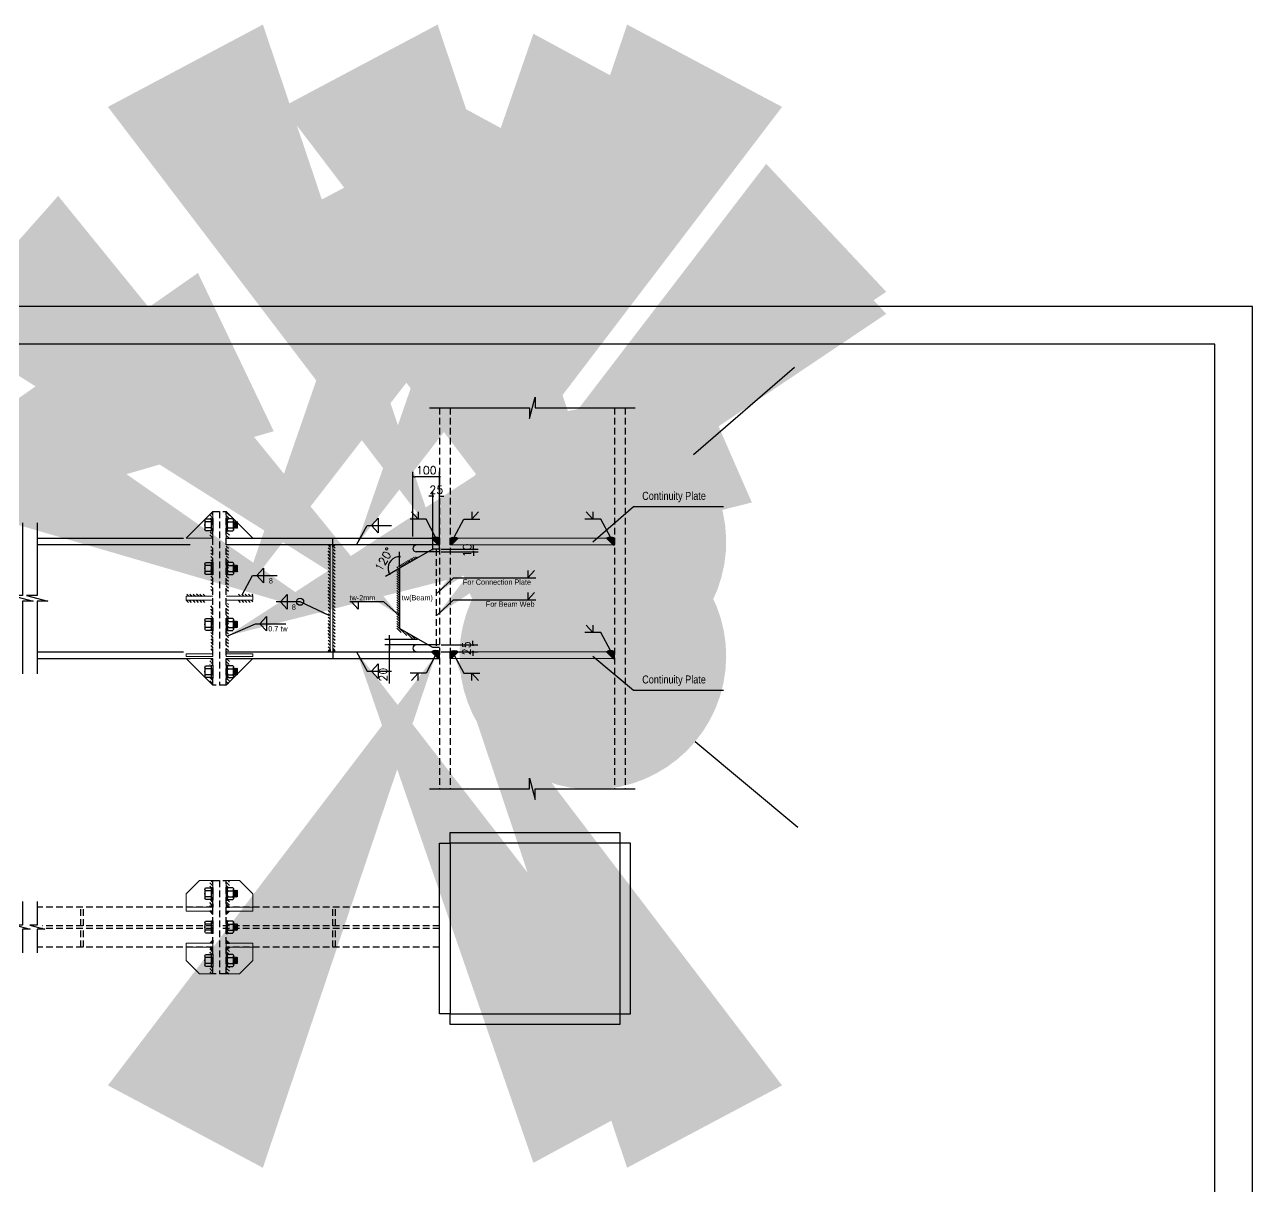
# Model space of a CAD drawing. Header units: inches. Extents: x 1387 to 2676, y -3554 to -2136.
# Drawn here: x 2531.91 to 2577.93, y -3381.03 to -3337.5 of the extents above; entities that cross this region are included whole.
import ezdxf

# ---------------------------------------------------------------- set-up
doc = ezdxf.new("R2010")
doc.units = ezdxf.units.IN
doc.header["$MEASUREMENT"] = 0
doc.linetypes.add('HIDDEN', pattern=[0.375, 0.25, -0.125])
for name, color, linetype in [('1', 1, 'Continuous'), ('3', 3, 'HIDDEN'), ('Beam Detail', 3, 'Continuous'), ('col-new', 3, 'Continuous'), ('D', 1, 'Continuous'), ('DIM', 8, 'Continuous'), ('hidden', 8, 'HIDDEN'), ('Jush', 8, 'Continuous'), ('Layer4', 118, 'Continuous'), ('leader-1', 1, 'Continuous'), ('Pich', 2, 'Continuous'), ('SEC', 1, 'Continuous'), ('TEXT', 3, 'Continuous')]:
    doc.layers.add(name, color=color, linetype=linetype)
for name, color, linetype, lineweight in [('2', 2, 'Continuous', 9), ('plate', 2, 'Continuous', 20), ('plate 3', 3, 'Continuous', 20), ('WALL-INT', 3, 'Continuous', 9)]:
    doc.layers.add(name, color=color, linetype=linetype, lineweight=lineweight)
doc.styles.add('ROMANS', font='ROMANS')
doc.styles.add('ROMANT', font='romant')
doc.styles.add('SA', font='sazeh-1.shx', dxfattribs={"width": 0.85})
doc.dimstyles.new('1-50-2', dxfattribs={"dimtxt": 0.3, "dimasz": 0.08, "dimexe": 0.18, "dimexo": 0.0625, "dimgap": 0.09, "dimtad": 1, "dimdec": 0, "dimlfac": 500, "dimdsep": 46, "dimtxsty": 'ROMANT', "dimblk": 'DOT', "dimcen": 0.09, "dimclrd": 1, "dimclre": 1, "dimclrt": 3, "dimadec": 0, "dimazin": 0, "dimtfac": 1, "dimtdec": 0, "dimtix": 1, "dimtofl": 0, "dimtmove": 2, "dimatfit": 3, "dimldrblk": 'DOT', "dimfxl": 1, "dimtolj": 1, "dimarcsym": 0})
doc.dimstyles.new('Copy of 1-5(100)', dxfattribs={"dimscale": 100, "dimtxt": 2.5, "dimasz": 2.3, "dimexe": 1.5, "dimexo": 3, "dimgap": 1, "dimtad": 1, "dimdec": 0, "dimlfac": 0.05, "dimdsep": 46, "dimtxsty": 'ROMANS', "dimcen": 0, "dimclrd": 1, "dimclre": 1, "dimclrt": 2, "dimadec": 0, "dimazin": 0, "dimtfac": 2, "dimtdec": 0, "dimtmove": 2, "dimatfit": 3, "dimfxl": 1.5, "dimtolj": 1, "dimtzin": 0, "dimarcsym": 0})
doc.dimstyles.new('DIM 1.100(50)', dxfattribs={"dimscale": 50, "dimtxt": 2, "dimasz": 2, "dimexe": 1, "dimexo": 1, "dimgap": 0.5, "dimtad": 1, "dimdec": 0, "dimrnd": 0.5, "dimzin": 12, "dimdsep": 46, "dimtxsty": 'ROMANS', "dimcen": 1.5, "dimclrd": 1, "dimclre": 1, "dimclrt": 2, "dimazin": 0, "dimtm": 1e-09, "dimtfac": 1, "dimtdec": 0, "dimtix": 1, "dimtmove": 0, "dimatfit": 3, "dimldrblk": 'DOT', "dimfxl": 1, "dimtolj": 1, "dimtzin": 0, "dimarcsym": 0})
pattern_1 = [(135, (2445.28006, -4012.35441), (-0.061871843, -0.061871843), [])]
pattern_2 = [(135, (2445.18006, -4012.35441), (-0.061871843, -0.061871843), [])]

# ---------------------------------------------------------------- blocks, each defined once
blk = doc.blocks.new('A$C76203054')
at = {"layer": 'Pich'}
for p, q in [((-22.2, 27.3), (-22.2, 4.8)), ((22.2, 4.8), (-22.2, 4.8)), ((17.7, 4.8), (-17.7, 4.8)), ((-16.6, 29.7), (16.6, 29.7)), ((-11.1, 4.8), (-11.1, 27.3)), ((11.1, 4.8), (11.1, 27.3)), ((22.2, 4.8), (22.2, 27.3))]:
    blk.add_line(p, q, dxfattribs=at)
blk.add_lwpolyline([(-23.9, 4.8), (-23.9, 0), (23.9, 0), (23.9, 4.8)], close=True, dxfattribs=at)
for centre, radius, start, end in [((-16.6, 22.1), 7.64, 43.5225, 136.4775), ((0, 2.7), 27, 65.765, 114.235), ((16.6, 22.1), 7.64, 43.5225, 136.4775)]:
    blk.add_arc(centre, radius, start, end, dxfattribs=at)
blk = doc.blocks.new('A$C7B6903DA')
at = {"layer": 'Pich'}
for p, q in [((-22.2, -24.9), (-22.2, -7.2)), ((16.6, -27.3), (-16.6, -27.3)), ((-12, -29.7), (-10.2, -27.9)), ((12, -27.9), (-12, -29.7)), ((-10.2, -31.5), (-12, -29.7)), ((-12, -33.3), (-10.2, -31.5)), ((12, -31.5), (-12, -33.3)), ((-10.2, -35.1), (-12, -33.3)), ((-12, -36.9), (-10.2, -35.1)), ((12, -35.1), (-12, -36.9)), ((-10.2, -38.7), (-12, -36.9)), ((-12, -40.5), (-10.2, -38.7)), ((12, -38.7), (-12, -40.5)), ((-10.2, -42.3), (-12, -40.5)), ((-11.1, -7.2), (-11.1, -24.9)), ((-10.2, -27.9), (-10.8, -27.3)), ((12, -42.3), (-10.2, -42.3)), ((12, -27.9), (10.2, -29.7)), ((10.2, -29.7), (12, -31.5)), ((12, -31.5), (10.2, -33.3)), ((10.2, -33.3), (12, -35.1)), ((12, -35.1), (10.2, -36.9)), ((10.2, -36.9), (12, -38.7)), ((12, -38.7), (10.2, -40.5)), ((10.2, -40.5), (12, -42.3)), ((11.1, -7.2), (11.1, -24.9)), ((11.4, -27.3), (12, -27.9)), ((22.2, -7.2), (22.2, -24.9))]:
    blk.add_line(p, q, dxfattribs=at)
blk.add_lwpolyline([(-23.9, -4.8), (-23.9, 0), (23.9, 0), (23.9, -4.8)], close=True, dxfattribs=at)
for centre, radius, start, end in [((-16.6, -12.4), 7.64, 43.5225, 136.4775), ((-16.6, -19.7), 7.64, 223.5225, 316.4775), ((0, -31.8), 27, 65.765, 114.235), ((0, -0.3), 27, 245.765, 294.235), ((16.6, -12.4), 7.64, 43.5225, 136.4775), ((16.6, -19.7), 7.64, 223.5225, 316.4775)]:
    blk.add_arc(centre, radius, start, end, dxfattribs=at)
blk = doc.blocks.new('A$C053313D3')
at = {"layer": 'Jush'}
h = blk.add_hatch(color=1, dxfattribs=at)
h.dxf.hatch_style = 1
h.paths.add_polyline_path([(0, 10), (0, 0), (10, 0)])
at = {"layer": 'Jush', "color": 1}
blk.add_lwpolyline([(0, 10), (0, 0), (10, 0), (0, 10)], dxfattribs=at)
blk = doc.blocks.new('q')
at = {"layer": 'col-new'}
for points in [[(195.2095, -6.4548), (195.5445, -6.4548), (195.5445, -6.4148), (194.9095, -6.4148), (194.9095, -6.4548), (195.2095, -6.4548)], [(195.2095, -7.0948), (194.9095, -7.0948), (194.9095, -7.1348), (195.5445, -7.1348), (195.5445, -7.0948), (195.2095, -7.0948)]]:
    blk.add_lwpolyline(points, dxfattribs=at)
for points in [[(194.9095, -6.4548), (194.9095, -7.0948), (194.8695, -7.0948), (194.8695, -6.4548)], [(195.5445, -6.4548), (195.5445, -7.0948), (195.5845, -7.0948), (195.5845, -6.4548)]]:
    blk.add_lwpolyline(points, close=True, dxfattribs=at)
blk = doc.blocks.new('A$C1B9058EF')
at = {"layer": 'Jush'}
h = blk.add_hatch(dxfattribs=at)
h.set_pattern_fill('ANSI31', color=256, scale=20, angle=90)
h.set_pattern_definition([(135, (-2181.915, -64309.0318), (-1.76776695, -1.76776695), [])])
edge = h.paths.add_edge_path()
edge.add_line((0, 0), (-5, 0))
edge.add_line((-5, 0), (-30, 25))
edge.add_arc((-15, -0.8), 29.8, 419.8126, 480.1874, ccw=False)
edge.add_line((0, 25), (0, 0))
blk.add_lwpolyline([(-5, 0), (0, 0), (0, 25, 0.269703), (-30, 25), (-5, 0)], format="xyb", close=True, dxfattribs=at)
blk = doc.blocks.new('_Dot')
at = {"layer": 'DIM', "color": 0, "lineweight": -2}
blk.add_line((-0.5, 0), (-1, 0), dxfattribs=at)
at = {"layer": 'DIM', "color": 0, "const_width": 0.5}
blk.add_lwpolyline([(-0.25, 0, 1), (0.25, 0, 1)], format="xyb", close=True, dxfattribs=at)
blk = doc.blocks.new('DOT')
at = {"layer": 'DIM', "color": 0, "linetype": 'ByBlock'}
blk.add_line((-0.5, 0), (-1, 0), dxfattribs=at)
at = {"layer": 'DIM', "color": 0, "linetype": 'ByBlock', "const_width": 0.5}
blk.add_lwpolyline([(-0.25, 0, 1), (0.25, 0, 1)], format="xyb", close=True, dxfattribs=at)
blk = doc.blocks.new('*D2882')
at = {"layer": 'D', "color": 1, "lineweight": -2, "transparency": 16777216}
for p, q in [((2547.22, -3357.182), (2547.22, -3354.985)), ((2547.47, -3357.182), (2547.47, -3354.985)), ((2547.14, -3355.165), (2547.06, -3355.165)), ((2547.55, -3355.165), (2547.63, -3355.165))]:
    blk.add_line(p, q, dxfattribs=at)
at = {"layer": 'Defpoints', "color": 0, "transparency": 16777216}
for p in [(2547.22, -3355.165), (2547.22, -3357.245), (2547.47, -3357.245)]:
    blk.add_point(p, dxfattribs=at)
at = {"layer": 'D', "color": 1, "lineweight": -2, "transparency": 16777216, "xscale": 0.08, "yscale": 0.08, "zscale": 0.08}
blk.add_blockref('DOT', (2547.22, -3355.165), dxfattribs=at)
at = {"layer": 'D', "color": 1, "lineweight": -2, "transparency": 16777216, "xscale": 0.08, "yscale": 0.08, "zscale": 0.08, "rotation": 180}
blk.add_blockref('DOT', (2547.47, -3355.165), dxfattribs=at)
at = {"layer": 'D', "color": 2, "transparency": 16777216, "insert": (2547.345, -3354.925), "char_height": 0.3, "attachment_point": 5, "style": 'ROMANS'}
blk.add_mtext('\\A1;25', dxfattribs=at)
blk = doc.blocks.new('*D2883')
at = {"layer": 'D', "color": 1, "lineweight": -2, "transparency": 16777216}
for p, q in [((2547.533, -3357.145), (2548.917, -3357.145)), ((2547.533, -3357.245), (2548.917, -3357.245)), ((2548.737, -3357.065), (2548.737, -3356.985)), ((2548.737, -3357.325), (2548.737, -3357.405))]:
    blk.add_line(p, q, dxfattribs=at)
at = {"layer": 'Defpoints', "color": 0, "transparency": 16777216}
for p in [(2547.47, -3357.145), (2547.47, -3357.245), (2548.737, -3357.145)]:
    blk.add_point(p, dxfattribs=at)
at = {"layer": 'D', "color": 1, "lineweight": -2, "transparency": 16777216, "xscale": 0.08, "yscale": 0.08, "zscale": 0.08}
for p, rotation in [((2548.737, -3357.145), 270), ((2548.737, -3357.245), 90)]:
    blk.add_blockref('DOT', p, dxfattribs=dict(at, rotation=rotation))
at = {"layer": 'D', "color": 2, "transparency": 16777216, "insert": (2548.497, -3357.195), "char_height": 0.3, "attachment_point": 5, "rotation": 90, "style": 'ROMANS'}
blk.add_mtext('\\A1;10', dxfattribs=at)
blk = doc.blocks.new('*D2884')
at = {"layer": 'D', "color": 1, "lineweight": -2, "transparency": 16777216}
for p, q in [((2546.47, -3356.68), (2546.47, -3354.256)), ((2547.39, -3354.436), (2546.55, -3354.436)), ((2547.47, -3356.68), (2547.47, -3354.256))]:
    blk.add_line(p, q, dxfattribs=at)
at = {"layer": 'Defpoints', "color": 0, "transparency": 16777216}
for p in [(2546.47, -3354.436), (2546.47, -3356.742), (2547.47, -3356.742)]:
    blk.add_point(p, dxfattribs=at)
at = {"layer": 'D', "color": 1, "lineweight": -2, "transparency": 16777216, "xscale": 0.08, "yscale": 0.08, "zscale": 0.08, "rotation": 180}
blk.add_blockref('DOT', (2546.47, -3354.436), dxfattribs=at)
at = {"layer": 'D', "color": 1, "lineweight": -2, "transparency": 16777216, "xscale": 0.08, "yscale": 0.08, "zscale": 0.08}
blk.add_blockref('DOT', (2547.47, -3354.436), dxfattribs=at)
at = {"layer": 'D', "color": 2, "transparency": 16777216, "insert": (2546.97, -3354.196), "char_height": 0.3, "attachment_point": 5, "style": 'ROMANS'}
blk.add_mtext('\\A1;100', dxfattribs=at)
blk = doc.blocks.new('*D2829')
at = {"layer": 'D', "color": 1, "lineweight": -2, "transparency": 16777216}
for p, q in [((2547.533, -3360.739), (2548.897, -3360.739)), ((2547.533, -3360.992), (2548.897, -3360.992)), ((2548.717, -3360.659), (2548.717, -3360.579)), ((2548.717, -3361.072), (2548.717, -3361.152))]:
    blk.add_line(p, q, dxfattribs=at)
at = {"layer": 'Defpoints', "color": 0, "transparency": 16777216}
for p in [(2547.47, -3360.739), (2547.47, -3360.992), (2548.717, -3360.739)]:
    blk.add_point(p, dxfattribs=at)
at = {"layer": 'D', "color": 1, "lineweight": -2, "transparency": 16777216, "xscale": 0.08, "yscale": 0.08, "zscale": 0.08}
for p, rotation in [((2548.717, -3360.739), 270), ((2548.717, -3360.992), 90)]:
    blk.add_blockref('DOT', p, dxfattribs=dict(at, rotation=rotation))
at = {"layer": 'D', "color": 2, "transparency": 16777216, "insert": (2548.477, -3360.866), "char_height": 0.3, "attachment_point": 5, "rotation": 90, "style": 'ROMANS'}
blk.add_mtext('\\A1;25', dxfattribs=at)
blk = doc.blocks.new('*D2885')
at = {"layer": 'D', "color": 1, "lineweight": -2, "transparency": 16777216}
for p, q in [((2545.97, -3357.804), (2545.97, -3357.252)), ((2545.916, -3357.897), (2545.438, -3358.174))]:
    blk.add_line(p, q, dxfattribs=at)
blk.add_arc((2545.97, -3357.866), 0.435, 100.5617, 199.4383, dxfattribs=at)
at = {"layer": 'Defpoints', "color": 0, "transparency": 16777216}
for p in [(2547.22, -3357.145), (2545.691, -3357.533), (2545.97, -3357.866), (2545.97, -3357.866), (2545.97, -3360.118)]:
    blk.add_point(p, dxfattribs=at)
at = {"layer": 'D', "color": 1, "lineweight": -2, "transparency": 16777216, "xscale": 0.08, "yscale": 0.08, "zscale": 0.08}
for p, rotation in [((2545.97, -3357.432), 5.280837884814719), ((2545.594, -3358.084), 294.7191621153673)]:
    blk.add_blockref('DOT', p, dxfattribs=dict(at, rotation=rotation))
at = {"layer": 'D', "color": 2, "transparency": 16777216, "insert": (2545.386, -3357.529), "char_height": 0.3, "attachment_point": 5, "rotation": 60, "style": 'ROMANS'}
blk.add_mtext('\\A1;120°', dxfattribs=at)
blk = doc.blocks.new('*D2830')
at = {"layer": 'D', "color": 1, "lineweight": -2, "transparency": 16777216}
for p, q in [((2546.638, -3360.539), (2545.413, -3360.539)), ((2545.593, -3360.459), (2545.593, -3360.379)), ((2545.593, -3360.539), (2545.593, -3360.739)), ((2546.638, -3360.739), (2545.413, -3360.739)), ((2545.593, -3362.185), (2545.593, -3360.739)), ((2545.593, -3360.819), (2545.593, -3360.899))]:
    blk.add_line(p, q, dxfattribs=at)
at = {"layer": 'Defpoints', "color": 0, "transparency": 16777216}
for p in [(2546.701, -3360.539), (2545.593, -3360.739), (2546.701, -3360.739)]:
    blk.add_point(p, dxfattribs=at)
at = {"layer": 'D', "color": 1, "lineweight": -2, "transparency": 16777216, "xscale": 0.08, "yscale": 0.08, "zscale": 0.08}
for p, rotation in [((2545.593, -3360.539), 270), ((2545.593, -3360.739), 90)]:
    blk.add_blockref('DOT', p, dxfattribs=dict(at, rotation=rotation))
at = {"layer": 'D', "color": 2, "transparency": 16777216, "insert": (2545.353, -3361.852), "char_height": 0.3, "attachment_point": 5, "rotation": 90, "style": 'ROMANS'}
blk.add_mtext('\\A1;20', dxfattribs=at)

msp = doc.modelspace()

# ---------------------------------------------------------------- hatches: boundary and pattern name
at = {"layer": 'Jush'}
h = msp.add_hatch(dxfattribs=at)
h.set_pattern_fill('ANSI31', color=256, scale=0.7, angle=90)
h.set_pattern_definition(pattern_1)
h.paths.add_polyline_path([(2538.85029607, -3369.56408886), (2538.97029607, -3369.56408886), (2538.97029607, -3369.82057219), (2538.92229607, -3369.82057219), (2538.92229607, -3369.83830839), (2538.85029607, -3369.83830839)])
h.paths.add_polyline_path([(2538.85029607, -3370.2817134), (2538.92229607, -3370.2817134), (2538.92229607, -3370.2994496), (2538.97029607, -3370.2994496), (2538.97029607, -3370.44408886), (2538.85029607, -3370.56408886)])
h = msp.add_hatch(dxfattribs=at)
h.set_pattern_fill('ANSI31', color=256, scale=0.7, angle=90)
h.set_pattern_definition(pattern_2)
h.paths.add_polyline_path([(2539.59029607, -3369.56408886), (2539.47029607, -3369.56408886), (2539.47029607, -3369.82057219), (2539.51829607, -3369.82057219), (2539.51829607, -3369.83830839), (2539.59029607, -3369.83830839)])
h.paths.add_polyline_path([(2539.59029607, -3370.2817134), (2539.51829607, -3370.2817134), (2539.51829607, -3370.2994496), (2539.47029607, -3370.2994496), (2539.47029607, -3370.44408886), (2539.59029607, -3370.56408886)])
h = msp.add_hatch(dxfattribs=at)
h.set_pattern_fill('ANSI31', color=256, scale=0.7, angle=90)
h.set_pattern_definition(pattern_1)
h.paths.add_polyline_path([(2538.85029607, -3373.06408886), (2538.97029607, -3373.06408886), (2538.97029607, -3372.80760552), (2538.92229607, -3372.80760552), (2538.92229607, -3372.78986932), (2538.85029607, -3372.78986932)])
h.paths.add_polyline_path([(2538.85029607, -3372.34646432), (2538.92229607, -3372.34646432), (2538.92229607, -3372.32872812), (2538.97029607, -3372.32872812), (2538.97029607, -3372.18408886), (2538.85029607, -3372.06408886)])
h = msp.add_hatch(dxfattribs=at)
h.set_pattern_fill('ANSI31', color=256, scale=0.7, angle=90)
h.set_pattern_definition(pattern_2)
h.paths.add_polyline_path([(2539.59029607, -3373.06408886), (2539.47029607, -3373.06408886), (2539.47029607, -3372.80760552), (2539.51829607, -3372.80760552), (2539.51829607, -3372.78986932), (2539.59029607, -3372.78986932)])
h.paths.add_polyline_path([(2539.59029607, -3372.34646432), (2539.51829607, -3372.34646432), (2539.51829607, -3372.32872812), (2539.47029607, -3372.32872812), (2539.47029607, -3372.18408886), (2539.59029607, -3372.06408886)])
at = {"layer": 'leader-1', "linetype": 'ByBlock'}
h = msp.add_hatch(dxfattribs=at)
h.set_pattern_fill('ANSI31', color=256, scale=0.7, angle=90)
h.set_pattern_definition([(135, (2435.76075, -3998.58232), (-0.061871843, -0.061871843), [])])
h.paths.add_polyline_path([(2538.85029607, -3355.79200204), (2538.97029607, -3355.79200204), (2538.97029607, -3356.04848537), (2538.92229607, -3356.04848537), (2538.92229607, -3356.06622157), (2538.85029607, -3356.06622157)])
h.paths.add_polyline_path([(2538.85029607, -3356.50962658), (2538.92229607, -3356.50962658), (2538.92229607, -3356.52736278), (2538.97029607, -3356.52736278), (2538.97029607, -3356.74200204), (2538.85029607, -3356.74200204)])
h = msp.add_hatch(dxfattribs=at)
h.set_pattern_fill('ANSI31', color=256, scale=0.7, angle=90)
h.set_pattern_definition([(135, (2435.86075, -3998.58232), (-0.061871843, -0.061871843), [])])
h.paths.add_polyline_path([(2539.59029607, -3355.79200204), (2539.47029607, -3355.79200204), (2539.47029607, -3356.04848537), (2539.51829607, -3356.04848537), (2539.51829607, -3356.06622157), (2539.59029607, -3356.06622157)])
h.paths.add_polyline_path([(2539.59029607, -3356.50962658), (2539.51829607, -3356.50962658), (2539.51829607, -3356.52736278), (2539.47029607, -3356.52736278), (2539.47029607, -3356.74200204), (2539.59029607, -3356.74200204)])
h = msp.add_hatch(dxfattribs=at)
h.set_pattern_fill('ANSI31', color=256, scale=0.7, angle=90)
h.set_pattern_definition([(135, (477.55512, -3549.08729), (-0.0618718434, -0.0618718434), [])])
h.paths.add_polyline_path([(2538.97029607, -3357.03700204), (2538.92529607, -3356.99200204), (2538.89029607, -3356.99200204), (2538.89029607, -3357.94200204), (2538.97029607, -3357.94200204)])
h.paths.add_polyline_path([(2538.97029607, -3357.94200204), (2538.89029607, -3357.94200204), (2538.89029607, -3358.77029954), (2538.89849622, -3358.77029954, -0.205623047), (2538.92229607, -3358.82572516), (2538.92229607, -3358.75256333), (2538.97029607, -3358.75256333)])
h.paths.add_polyline_path([(2538.97029607, -3359.23144074), (2538.92229607, -3359.23144074), (2538.92229607, -3359.15827892, -0.205623047), (2538.89849622, -3359.21370454), (2538.89029607, -3359.21370454), (2538.89029607, -3360.04200204), (2538.97029607, -3360.04200204)])
h.paths.add_polyline_path([(2538.97029607, -3360.04200204), (2538.89029607, -3360.04200204), (2538.89029607, -3360.99200204), (2538.92529607, -3360.99200204), (2538.97029607, -3360.94700204)])
h = msp.add_hatch(dxfattribs=at)
h.set_pattern_fill('ANSI31', color=256, scale=0.7, angle=90)
h.set_pattern_definition([(135, (477.65512, -3549.08729), (-0.0618718434, -0.0618718434), [])])
h.paths.add_polyline_path([(2539.47029607, -3357.03700204), (2539.51529607, -3356.99200204), (2539.55029607, -3356.99200204), (2539.55029607, -3357.94200204), (2539.47029607, -3357.94200204)])
h.paths.add_polyline_path([(2539.47029607, -3357.94200204), (2539.55029607, -3357.94200204), (2539.55029607, -3358.77029954), (2539.54209592, -3358.77029954, 0.205623047), (2539.51829607, -3358.82572516), (2539.51829607, -3358.75256333), (2539.47029607, -3358.75256333)])
h.paths.add_polyline_path([(2539.47029607, -3359.23144074), (2539.51829607, -3359.23144074), (2539.51829607, -3359.15827892, 0.205623047), (2539.54209592, -3359.21370454), (2539.55029607, -3359.21370454), (2539.55029607, -3360.04200204), (2539.47029607, -3360.04200204)])
h.paths.add_polyline_path([(2539.47029607, -3360.04200204), (2539.55029607, -3360.04200204), (2539.55029607, -3360.99200204), (2539.51529607, -3360.99200204), (2539.47029607, -3360.94700204)])
h = msp.add_hatch(dxfattribs=at)
h.set_pattern_fill('ANSI31', color=256, scale=0.7, angle=90)
h.set_pattern_definition([(135, (2428.05019, -4000.03232), (-0.061871843, -0.061871843), [])])
h.paths.add_polyline_path([(2543.47029607, -3356.99200204), (2543.55029607, -3356.99200204), (2543.55029607, -3360.99200204), (2543.47029607, -3360.99200204)])
h.paths.add_polyline_path([(2543.29029607, -3356.99200204), (2543.37029607, -3356.99200204), (2543.37029607, -3360.99200204), (2543.29029607, -3360.99200204)])
h = msp.add_hatch(dxfattribs=at)
h.set_pattern_fill('ANSI31', color=256, scale=0.5, angle=90)
h.set_pattern_definition([(135, (1097.24846, -747.853103), (-0.0441941738, -0.0441941738), [])])
h.paths.add_polyline_path([(2545.87029607, -3360.17548985), (2545.87029607, -3357.80851422), (2546.50068083, -3357.44456141), (2546.70068083, -3357.44456141), (2545.97029607, -3357.86624925), (2545.97029607, -3360.11775483), (2546.70068083, -3360.53944266), (2546.50068083, -3360.53944266)])
h = msp.add_hatch(dxfattribs=at)
h.set_pattern_fill('ANSI31', color=256, scale=0.7, angle=90)
h.set_pattern_definition([(135, (1097.24846, -747.8531), (-0.0618718434, -0.0618718434), [])])
h.paths.add_polyline_path([(2537.97029607, -3358.83700204), (2538.67309592, -3358.83700204), (2538.67309592, -3358.91700204), (2537.97029607, -3358.91700204)])
h.paths.add_polyline_path([(2538.67309592, -3359.14700204), (2537.97029607, -3359.14700204), (2537.97029607, -3359.06700204), (2538.67309592, -3359.06700204)])
h = msp.add_hatch(dxfattribs=at)
h.set_pattern_fill('ANSI31', color=256, scale=0.7, angle=90)
h.set_pattern_definition([(135, (2396.86387, -3999.562), (-0.061871843, -0.061871843), [])])
h.paths.add_polyline_path([(2539.89324459, -3359.14700204), (2539.89324459, -3359.06700204), (2540.47029607, -3359.06700204), (2540.47029607, -3359.14700204)])
h.paths.add_polyline_path([(2539.89324459, -3358.91700204), (2539.89324459, -3358.83700204), (2540.47029607, -3358.83700204), (2540.47029607, -3358.91700204)])
h = msp.add_hatch(dxfattribs=at)
h.set_pattern_fill('ANSI31', color=256, scale=0.7, angle=90)
h.set_pattern_definition([(135, (2435.76075, -3998.48232), (-0.061871843, -0.061871843), [])])
h.paths.add_polyline_path([(2538.85029607, -3362.19200204), (2538.97029607, -3362.19200204), (2538.97029607, -3361.9355187), (2538.92229607, -3361.9355187), (2538.92229607, -3361.9177825), (2538.85029607, -3361.9177825)])
h.paths.add_polyline_path([(2538.85029607, -3361.4743775), (2538.92229607, -3361.4743775), (2538.92229607, -3361.4566413), (2538.97029607, -3361.4566413), (2538.97029607, -3361.24200204), (2538.85029607, -3361.24200204)])
h = msp.add_hatch(dxfattribs=at)
h.set_pattern_fill('ANSI31', color=256, scale=0.7, angle=90)
h.set_pattern_definition([(135, (2435.86075, -3998.48232), (-0.061871843, -0.061871843), [])])
h.paths.add_polyline_path([(2539.59029607, -3362.19200204), (2539.47029607, -3362.19200204), (2539.47029607, -3361.9355187), (2539.51829607, -3361.9355187), (2539.51829607, -3361.9177825), (2539.59029607, -3361.9177825)])
h.paths.add_polyline_path([(2539.59029607, -3361.4743775), (2539.51829607, -3361.4743775), (2539.51829607, -3361.4566413), (2539.47029607, -3361.4566413), (2539.47029607, -3361.24200204), (2539.59029607, -3361.24200204)])

# ---------------------------------------------------------------- linework, layer by layer
at = {"layer": '1'}
msp.add_lwpolyline([(2495.25023678, -3406.10816694), (2576.51858695, -3406.10816694), (2576.51858695, -3349.47517031), (2495.25023678, -3349.47517031)], close=True, dxfattribs=at)
at = {"layer": '2'}
for points in [[(2553.72029607, -3356.74200204), (2548.17029607, -3356.74200204), (2547.92029607, -3356.99200204), (2553.97029607, -3356.99200204)], [(2553.72029607, -3356.74200204), (2553.97029607, -3356.99200204)], [(2553.72029607, -3360.99200204), (2548.17029607, -3360.99200204), (2547.92029607, -3361.24200204), (2553.97029607, -3361.24200204)], [(2553.72029607, -3360.99200204), (2553.97029607, -3361.24200204)]]:
    msp.add_lwpolyline(points, dxfattribs=at)
at = {"layer": '3'}
for p, q in [((2547.47029607, -3351.85156044), (2547.47029607, -3366.13244364)), ((2547.87029607, -3351.85156044), (2547.87029607, -3366.13244364)), ((2554.02029607, -3351.85156044), (2554.02029607, -3366.13244364)), ((2554.42029607, -3351.85156044), (2554.42029607, -3366.13244364)), ((2538.97029607, -3370.56408886), (2532.38911247, -3370.56408886)), ((2547.47029607, -3370.56408886), (2539.47029607, -3370.56408886)), ((2538.97029607, -3372.06408886), (2532.38911247, -3372.06408886)), ((2547.47029607, -3372.06408886), (2539.47029607, -3372.06408886))]:
    msp.add_line(p, q, dxfattribs=at)
at = {"layer": '3', "color": 1}
msp.add_line((2547.3412508, -3357.14456141), (2547.3412508, -3360.83944266), dxfattribs=at)
at = {"layer": '3'}
for points in [[(2539.47029607, -3362.24200204), (2538.97029607, -3362.24200204), (2538.97029607, -3355.74200204), (2539.47029607, -3355.74200204)], [(2539.22029607, -3355.74200204), (2539.22029607, -3362.24200204)], [(2539.47029607, -3362.24200204), (2539.47029607, -3355.74200204)], [(2539.47029607, -3373.06408886), (2538.97029607, -3373.06408886), (2538.97029607, -3369.56408886), (2539.47029607, -3369.56408886)], [(2539.22029607, -3369.56408886), (2539.22029607, -3373.06408886)], [(2539.47029607, -3373.06408886), (2539.47029607, -3369.56408886)]]:
    msp.add_lwpolyline(points, dxfattribs=at)
at = {"layer": 'Beam Detail'}
for p, q in [((2532.38438247, -3356.74200204), (2537.86539982, -3356.74200204)), ((2539.47029607, -3356.74200204), (2547.17029607, -3356.74200204)), ((2543.47029607, -3356.99200204), (2543.47029607, -3356.74200204)), ((2547.17029607, -3356.74200204), (2547.42029607, -3356.99200204)), ((2538.11539982, -3356.99200204), (2532.38438247, -3356.99200204)), ((2547.42029607, -3356.99200204), (2539.47029607, -3356.99200204)), ((2532.38438247, -3360.99200204), (2537.86539982, -3360.99200204)), ((2539.47029607, -3360.99200204), (2547.17029607, -3360.99200204)), ((2543.47029607, -3360.99200204), (2543.47029607, -3361.24200204)), ((2547.42029607, -3361.24200204), (2547.17029607, -3360.99200204)), ((2532.38438247, -3361.24200204), (2538.11539982, -3361.24200204)), ((2539.47029607, -3361.24200204), (2547.42029607, -3361.24200204))]:
    msp.add_line(p, q, dxfattribs=at)
at = {"layer": 'hidden'}
for p, q in [((2534.02029607, -3371.26816682), (2534.02029607, -3370.56816682)), ((2534.12029607, -3371.26816682), (2534.12029607, -3370.56816682)), ((2543.46721079, -3371.2600109), (2543.46721079, -3370.5600109)), ((2543.56721079, -3371.2600109), (2543.56721079, -3370.5600109)), ((2538.97029607, -3371.26408886), (2532.57874892, -3371.26408886)), ((2538.97029607, -3371.36408886), (2532.57874892, -3371.36408886)), ((2534.02029607, -3372.06816682), (2534.02029607, -3371.36816682)), ((2534.12029607, -3372.06816682), (2534.12029607, -3371.36816682)), ((2547.47029607, -3371.26408886), (2539.22029607, -3371.26408886)), ((2547.47029607, -3371.36408886), (2539.22029607, -3371.36408886)), ((2543.46721079, -3372.06408886), (2543.46721079, -3371.36408886)), ((2543.56721079, -3372.06408886), (2543.56721079, -3371.36408886))]:
    msp.add_line(p, q, dxfattribs=at)
at = {"layer": 'Layer4'}
for points in [[(2493.83441186, -3407.52399185), (2577.93441186, -3407.52399185), (2577.93441186, -3348.05934539), (2493.83441186, -3348.05934539)], [(2493.83441186, -3407.52399185), (2577.93441186, -3407.52399185), (2577.93441186, -3348.05934539), (2493.83441186, -3348.05934539)], [(2577.93441186, -3348.05934539), (2493.83441186, -3348.05934539), (2493.83441186, -3407.52399185), (2577.93441186, -3407.52399185)]]:
    msp.add_lwpolyline(points, close=True, dxfattribs=at)
at = {"layer": 'Pich'}
for p, q in [((2547.22029607, -3357.14456141), (2545.97029607, -3357.86624925)), ((2547.47029607, -3357.24456141), (2546.59475234, -3357.24456141)), ((2547.47029607, -3357.14456141), (2547.22029607, -3357.14456141)), ((2545.97029607, -3357.86624925), (2545.97029607, -3360.11775483)), ((2547.22029607, -3360.83944266), (2545.97029607, -3360.11775483)), ((2547.47029607, -3360.73944266), (2546.59475234, -3360.73944266)), ((2547.47029607, -3360.83944266), (2547.22029607, -3360.83944266))]:
    msp.add_line(p, q, dxfattribs=at)
for centre in [(2546.59475234, -3357.12010514), (2546.59475234, -3360.86389893)]:
    msp.add_arc(centre, 0.12445627, 90, 270, dxfattribs=at)
at = {"layer": 'plate'}
for points in [[(2538.97029607, -3355.74200204), (2538.97029607, -3356.74200204), (2537.97029607, -3356.74200204), (2538.97029607, -3355.74200204)], [(2539.47029607, -3355.74200204), (2539.47029607, -3356.74200204), (2540.47029607, -3356.74200204), (2539.47029607, -3355.74200204)], [(2538.97029607, -3358.91700204), (2537.97029607, -3358.91700204), (2537.97029607, -3359.06700204), (2538.97029607, -3359.06700204)], [(2539.47029607, -3358.91700204), (2540.47029607, -3358.91700204), (2540.47029607, -3359.06700204), (2539.47029607, -3359.06700204)], [(2538.97029607, -3362.24200204), (2538.97029607, -3361.24200204), (2537.97029607, -3361.24200204), (2538.97029607, -3362.24200204)], [(2539.47029607, -3362.24200204), (2539.47029607, -3361.24200204), (2540.47029607, -3361.24200204), (2539.47029607, -3362.24200204)], [(2538.97029607, -3369.56408886), (2538.97029607, -3370.56408886), (2537.97029607, -3370.56408886), (2537.97029607, -3370.06408886), (2538.47029607, -3369.56408886), (2538.97029607, -3369.56408886)], [(2539.47029607, -3369.56408886), (2539.47029607, -3370.56408886), (2540.47029607, -3370.56408886), (2540.47029607, -3370.06408886), (2539.97029607, -3369.56408886), (2539.47029607, -3369.56408886)], [(2538.97029607, -3373.06408886), (2538.97029607, -3372.06408886), (2537.97029607, -3372.06408886), (2537.97029607, -3372.56408886), (2538.47029607, -3373.06408886), (2538.97029607, -3373.06408886)], [(2539.47029607, -3373.06408886), (2539.47029607, -3372.06408886), (2540.47029607, -3372.06408886), (2540.47029607, -3372.56408886), (2539.97029607, -3373.06408886), (2539.47029607, -3373.06408886)]]:
    msp.add_lwpolyline(points, dxfattribs=at)
for points in [[(2543.37029607, -3356.99200204), (2543.47029607, -3356.99200204), (2543.47029607, -3360.99200204), (2543.37029607, -3360.99200204)], [(2537.97029607, -3361.06700204), (2538.97029607, -3361.06700204), (2538.97029607, -3361.16700204), (2537.97029607, -3361.16700204)], [(2540.47029607, -3361.06700204), (2539.47029607, -3361.06700204), (2539.47029607, -3361.16700204), (2540.47029607, -3361.16700204)]]:
    msp.add_lwpolyline(points, close=True, dxfattribs=at)
at = {"layer": 'plate 3'}
for points in [[(2537.97029607, -3370.71408886), (2538.97029607, -3370.71408886), (2538.97029607, -3370.56408886), (2537.97029607, -3370.56408886)], [(2540.47029607, -3370.71408886), (2539.47029607, -3370.71408886), (2539.47029607, -3370.56408886), (2540.47029607, -3370.56408886)], [(2537.97029607, -3371.91408886), (2538.97029607, -3371.91408886), (2538.97029607, -3372.06408886), (2537.97029607, -3372.06408886)], [(2540.47029607, -3371.91408886), (2539.47029607, -3371.91408886), (2539.47029607, -3372.06408886), (2540.47029607, -3372.06408886)]]:
    msp.add_lwpolyline(points, close=True, dxfattribs=at)
at = {"layer": 'SEC', "linetype": 'Continuous'}
for points in [[(2547.09290786, -3351.85156044), (2550.84029269, -3351.85156044), (2550.84029269, -3352.24980978), (2551.05029944, -3351.4533111), (2551.05029944, -3351.85156044), (2554.79768428, -3351.85156044)], [(2531.83793764, -3356.16367713), (2531.83793764, -3358.88699866), (2531.4396883, -3358.88699866), (2532.23618698, -3359.09700541), (2531.83793764, -3359.09700541), (2531.83793764, -3361.82032695)], [(2532.38438247, -3356.16367713), (2532.38438247, -3358.88699866), (2531.98613313, -3358.88699866), (2532.78263181, -3359.09700541), (2532.38438247, -3359.09700541), (2532.38438247, -3361.82032695)], [(2547.09290786, -3366.13244364), (2550.84029269, -3366.13244364), (2550.84029269, -3365.7341943), (2551.05029944, -3366.53069298), (2551.05029944, -3366.13244364), (2554.79768428, -3366.13244364)], [(2531.83793764, -3370.35666416), (2531.83793764, -3371.2405865), (2531.5591631, -3371.2405865), (2532.11671218, -3371.38759122), (2531.83793764, -3371.38759122), (2531.83793764, -3372.27151355)], [(2532.38911247, -3370.35666416), (2532.38911247, -3371.2405865), (2532.11033793, -3371.2405865), (2532.667887, -3371.38759122), (2532.38911247, -3371.38759122), (2532.38911247, -3372.27151355)]]:
    msp.add_lwpolyline(points, dxfattribs=at)
at = {"layer": 'TEXT', "color": 2, "ltscale": 100}
for points in [[(2546.65910125, -3355.74633229), (2546.65910125, -3356.02051455), (2546.41039131, -3355.74633229)], [(2548.68149088, -3355.74633229), (2548.68149088, -3356.02051455), (2548.93020082, -3355.74633229)], [(2553.20910125, -3355.74633229), (2553.20910125, -3356.02051455), (2552.96039131, -3355.74633229)], [(2545.16075711, -3355.98837271), (2545.16075711, -3356.53673722), (2544.91204718, -3356.26255496)], [(2545.16075711, -3355.98837271), (2544.91204718, -3356.26255496)], [(2540.87198555, -3357.86081062), (2540.87198555, -3358.40917514), (2540.62327562, -3358.13499288)], [(2540.87198555, -3357.86081062), (2540.62327562, -3358.13499288)], [(2550.77529392, -3357.94763238), (2550.77529392, -3358.22181464), (2551.02400385, -3357.94763238)], [(2541.75346294, -3358.84763238), (2541.75346294, -3359.3959969), (2541.504753, -3359.12181464)], [(2541.75346294, -3358.84763238), (2541.504753, -3359.12181464)], [(2544.4174809, -3359.12181464), (2544.4174809, -3359.3959969), (2544.16877096, -3359.12181464)], [(2550.77529392, -3358.77208522), (2550.77529392, -3359.04626748), (2551.02400385, -3358.77208522)], [(2540.97863189, -3359.66791475), (2540.97863189, -3360.21627927), (2540.72992195, -3359.94209701)], [(2540.97863189, -3359.66791475), (2540.72992195, -3359.94209701)], [(2553.20910125, -3359.99633229), (2553.20910125, -3360.27051455), (2552.96039131, -3359.99633229)], [(2545.16075711, -3361.44726686), (2544.91204718, -3361.72144911)], [(2545.16075711, -3361.44726686), (2545.16075711, -3361.99563137), (2544.91204718, -3361.72144911)], [(2546.65910125, -3362.07594922), (2546.65910125, -3361.80176696), (2546.41039131, -3362.07594922)], [(2548.68149088, -3362.07594922), (2548.68149088, -3361.80176696), (2548.93020082, -3362.07594922)]]:
    msp.add_lwpolyline(points, dxfattribs=at)
msp.add_circle((2542.23941437, -3359.12181464), 0.13286269, dxfattribs=at)

# ---------------------------------------------------------------- block references
at = {"layer": 'Jush', "yscale": 0.01000000000021828, "zscale": 0.01000000000021828}
for p, xscale in [((2547.47029607, -3356.99200204), 0.01000000000021828), ((2547.87029607, -3356.99200204), -0.01000000000021828), ((2554.02029607, -3356.99200204), 0.01000000000021828), ((2547.47029607, -3361.24200204), 0.01000000000021828), ((2547.87029607, -3361.24200204), -0.01000000000021828), ((2554.02029607, -3361.24200204), 0.01000000000021828)]:
    msp.add_blockref('A$C1B9058EF', p, dxfattribs=dict(at, xscale=xscale))
at = {"layer": 'Jush', "color": 1, "rotation": 180}
for p, xscale, yscale, zscale in [((2543.37029607, -3356.99200204), 0.007999999999810825, 0.007999999999810825, 0.007999999999810825), ((2543.47029607, -3356.99200204), -0.007999999999810825, 0.007999999999810825, 0.007999999999810825), ((2538.97029607, -3370.71408886), 0.01200000000062573, 0.01200000000062573, 0.01200000000062573), ((2539.47029607, -3370.71408886), -0.01200000000062573, 0.01199999999994361, 0.012), ((2538.97029607, -3372.06408886), 0.01200000000062573, 0.01200000000062573, 0.01200000000062573), ((2539.47029607, -3372.06408886), -0.01200000000062573, 0.01199999999994361, 0.012)]:
    msp.add_blockref('A$C053313D3', p, dxfattribs=dict(at, xscale=xscale, yscale=yscale, zscale=zscale))
at = {"layer": 'Jush', "color": 1}
for p, xscale, yscale, zscale in [((2543.37029607, -3360.99200204), -0.007999999999810825, 0.007999999999810825, 0.007999999999810825), ((2543.47029607, -3360.99200204), 0.007999999999810825, 0.007999999999810825, 0.007999999999810825), ((2538.97029607, -3370.56408886), -0.01200000000062573, 0.01199999999994361, 0.012), ((2539.47029607, -3370.56408886), 0.01200000000062573, 0.01200000000062573, 0.01200000000062573), ((2538.97029607, -3371.91408886), -0.01200000000062573, 0.01199999999994361, 0.012), ((2539.47029607, -3371.91408886), 0.01200000000062573, 0.01200000000062573, 0.01200000000062573)]:
    msp.add_blockref('A$C053313D3', p, dxfattribs=dict(at, xscale=xscale, yscale=yscale, zscale=zscale))
at = {"layer": 'Pich', "xscale": -0.009999999999990905, "yscale": 0.009999999999990905, "rotation": 90}
for name, p, zscale in [('A$C76203054', (2538.97029607, -3356.24200204), 0.009999999999990905), ('A$C7B6903DA', (2539.47029607, -3356.24200204), 0.009999999999990905), ('A$C76203054', (2538.97029607, -3357.87430529), 0.009999999999990905), ('A$C7B6903DA', (2539.47029607, -3357.87430529), 0.009999999999990905), ('A$C76203054', (2538.97029607, -3359.97007457), 0.009999999999990905), ('A$C7B6903DA', (2539.47029607, -3359.97007457), 0.009999999999990905), ('A$C76203054', (2538.97029607, -3361.74200204), 0.009999999999990905), ('A$C7B6903DA', (2539.47029607, -3361.74200204), 0.009999999999990905), ('A$C76203054', (2538.97029607, -3370.0600109), 0.01), ('A$C7B6903DA', (2539.47029607, -3370.0600109), 0.01), ('A$C76203054', (2538.97029607, -3371.3100109), 0.01), ('A$C7B6903DA', (2539.47029607, -3371.3100109), 0.01), ('A$C76203054', (2538.97029607, -3372.5600109), 0.01), ('A$C7B6903DA', (2539.47029607, -3372.5600109), 0.01)]:
    msp.add_blockref(name, p, dxfattribs=dict(at, zscale=zscale))
at = {"layer": 'WALL-INT', "color": 6, "xscale": -10, "yscale": 10, "zscale": 10}
msp.add_blockref('q', (4503.31528156, -3303.61622124), dxfattribs=at)

# ---------------------------------------------------------------- texts
at = {"layer": 'TEXT', "color": 2, "style": 'SA', "width": 0.85}
for s, height, p in [('Continuity Plate  ', 0.3, (2555.06166422, -3355.30276061)), ('8', 0.2, (2541.06915426, -3358.4345322)), ('For Connection Plate', 0.2, (2548.34095847, -3358.48458408)), ('tw-2mm', 0.2, (2544.09072485, -3359.07009044)), ('tw(Beam)', 0.2, (2546.05325139, -3359.07009044)), ('For Beam Web', 0.2, (2549.19905371, -3359.30903692)), ('8', 0.2, (2541.92925297, -3359.42135396)), ('0.7 tw', 0.2, (2541.04567602, -3360.23050325)), ('Continuity Plate  ', 0.3, (2555.06166422, -3362.18269058))]:
    msp.add_text(s, height=height, dxfattribs=at).set_placement(p)

# ---------------------------------------------------------------- dimensions: what is measured, and where the dimension line sits
at = {"layer": 'D'}
for base, p1, p2, angle, text, picture, middle in [((2546.47029607, -3354.43553209), (2547.47029607, -3356.74200204), (2546.47029607, -3356.74200204), 180, '100', '*D2884', (2546.97029607, -3354.19553209)), ((2547.22029607, -3355.16496745), (2547.47029607, -3357.24456141), (2547.22029607, -3357.24456141), 180, '25', '*D2882', (2547.34529607, -3354.92496745)), ((2548.73711081, -3357.14456141), (2547.47029607, -3357.24456141), (2547.47029607, -3357.14456141), 90, '10', '*D2883', (2548.49711081, -3357.19456141)), ((2548.71744058, -3360.73944266), (2547.47029607, -3360.99200204), (2547.47029607, -3360.73944266), 270, '25', '*D2829', (2548.47744058, -3360.86572235))]:
    dim = msp.add_linear_dim(base=base, p1=p1, p2=p2, angle=angle, text=text, dimstyle='1-50-2', override={"dimtxsty": 'ROMANS', "dimclrt": 2, "dimtmove": 1}, dxfattribs=at)
    dim.commit()
    dim.dimension.update_dxf_attribs({"geometry": picture, "text_midpoint": middle})
dim = msp.add_angular_dim_2l(base=(2545.69093728, -3357.53332241), line1=((2545.97029607, -3357.86624925), (2545.97029607, -3360.11775483)), line2=((2547.22029607, -3357.14456141), (2545.97029607, -3357.86624925)), dimstyle='1-50-2', override={"dimtxsty": 'ROMANS', "dimclrt": 2, "dimtmove": 1}, dxfattribs=at)
dim.commit()
dim.dimension.update_dxf_attribs({"geometry": '*D2885', "text_midpoint": (2545.38607089, -3357.52894669)})
dim = msp.add_linear_dim(base=(2545.59306667, -3360.73944266), p1=(2546.70068083, -3360.53944266), p2=(2546.70068083, -3360.73944266), angle=270, text='20', dimstyle='1-50-2', override={"dimtxsty": 'ROMANS', "dimclrt": 2, "dimtmove": 1}, dxfattribs=at)
dim.commit()
dim.dimension.update_dxf_attribs({"geometry": '*D2830', "text_midpoint": (2545.83306667, -3361.85218333), "dimtype": 160})

# ---------------------------------------------------------------- leaders
at = {"layer": 'leader-1', "linetype": 'ByBlock'}
for points in [[(2547.32029607, -3356.70154661), (2546.95866462, -3356.02051455), (2546.35953788, -3356.02051455)], [(2553.87029607, -3356.70154661), (2553.50866462, -3356.02051455), (2552.90953788, -3356.02051455)], [(2548.02029607, -3356.70154661), (2548.38192751, -3356.02051455), (2548.98105426, -3356.02051455)], [(2544.35292865, -3356.99200204), (2544.74780313, -3356.26255496), (2545.66808722, -3356.26255496)], [(2540.06415709, -3358.86443996), (2540.45903158, -3358.13499288), (2541.37931566, -3358.13499288)], [(2553.87029607, -3360.95154661), (2553.50866462, -3360.27051455), (2552.90953788, -3360.27051455)], [(2547.37716252, -3358.79831057), (2547.99139642, -3358.22181464), (2551.07248713, -3358.22181464)], [(2545.95815075, -3359.6410329), (2545.37231482, -3359.12181464), (2544.10346036, -3359.12181464)], [(2547.37716252, -3359.62276341), (2547.99139642, -3359.04626748), (2551.07248713, -3359.04626748)], [(2521.79319021, -3358.4059906), (2522.87721505, -3357.88677234), (2523.77612046, -3357.88677234)], [(2543.32343921, -3359.6410329), (2542.23941437, -3359.12181464), (2541.34050896, -3359.12181464)], [(2539.52721843, -3360.39581122), (2540.56567791, -3359.94209701), (2541.70122131, -3359.94209701)], [(2544.35292865, -3360.99200204), (2544.74780313, -3361.72144911), (2545.66808722, -3361.72144911)], [(2547.32029607, -3361.1207349), (2546.95866462, -3361.80176696), (2546.35953788, -3361.80176696)], [(2548.02029607, -3361.1207349), (2548.38192751, -3361.80176696), (2548.98105426, -3361.80176696)]]:
    msp.add_leader(points, dimstyle='Copy of 1-5(100)', override={"dimasz": 0.2, "dimtad": 0}, dxfattribs=at)
at = {"layer": 'leader-1'}
for points in [[(2553.21062724, -3356.87817029), (2554.74048325, -3355.55203705), (2558.1096775, -3355.55203705)], [(2553.21062724, -3361.15583379), (2554.74048325, -3362.43196702), (2558.1096775, -3362.43196702)]]:
    msp.add_leader(points, dimstyle='DIM 1.100(50)', override={"dimasz": 0.2}, dxfattribs=at)

doc.saveas('drawing.dxf')
